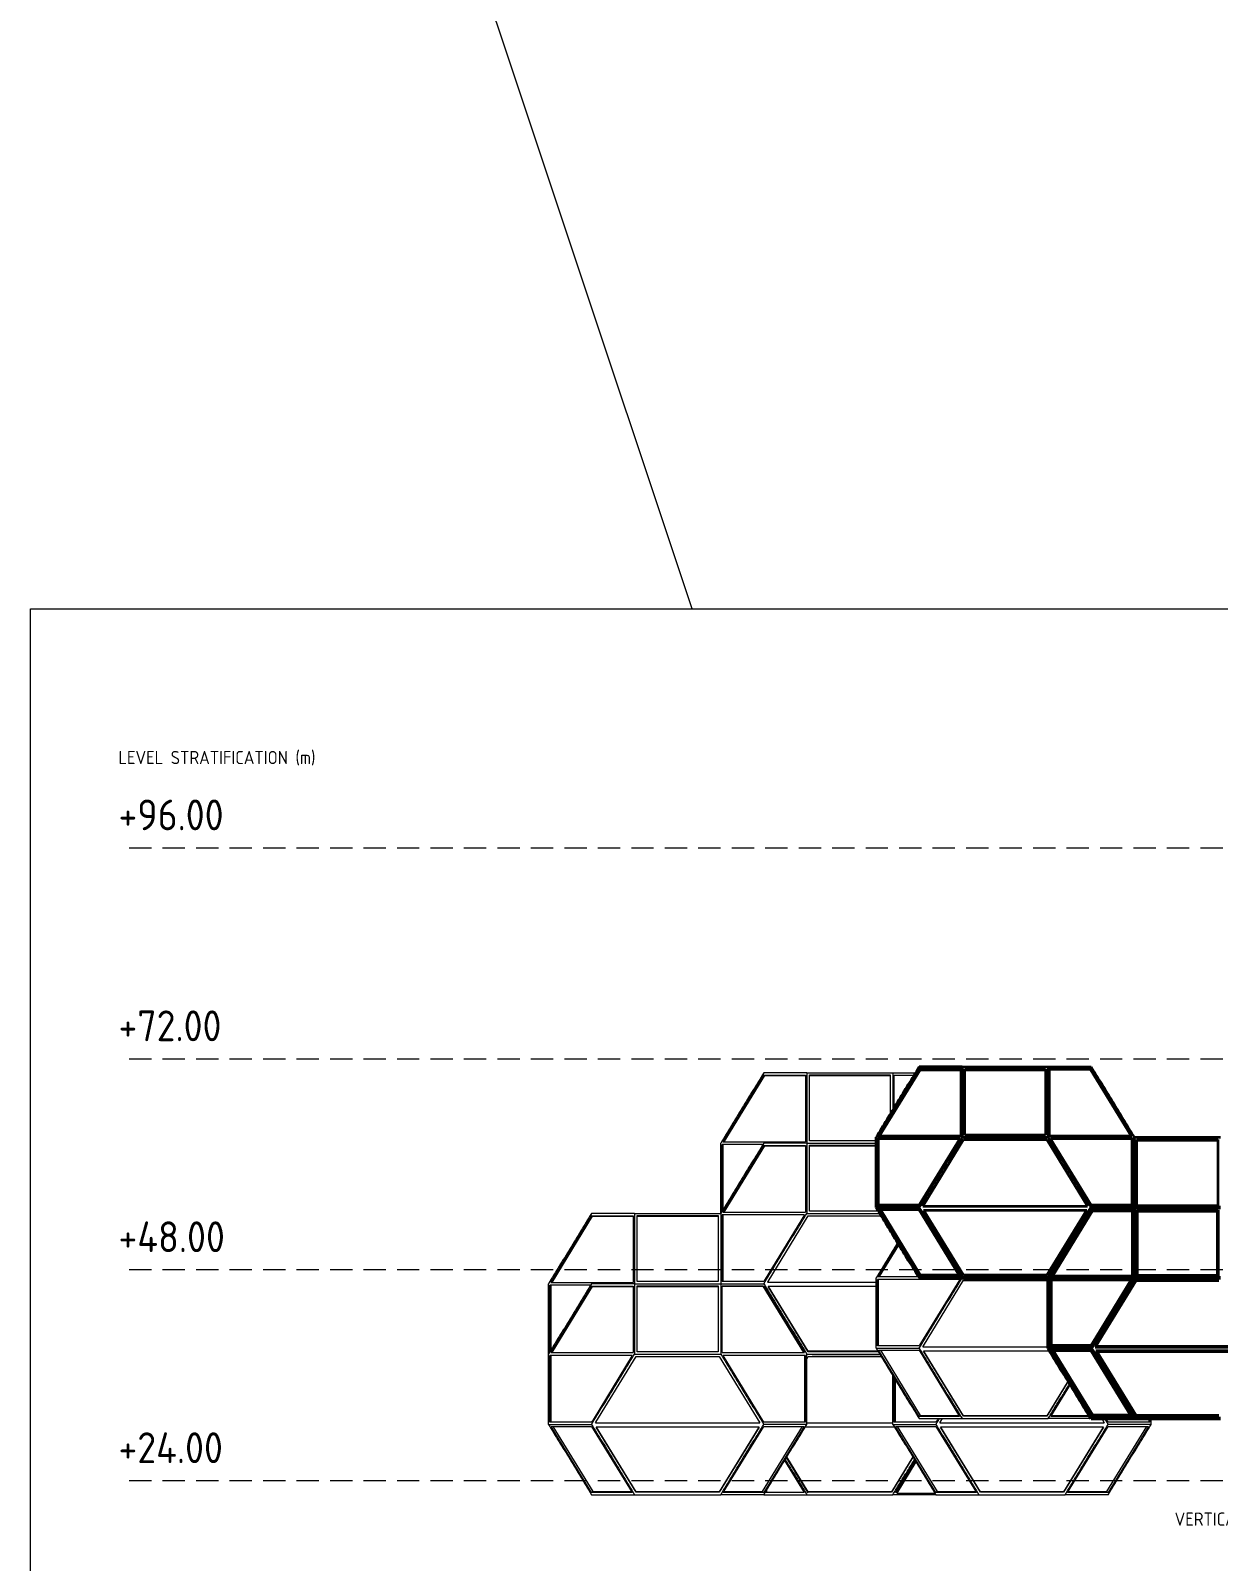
# Model space of a CAD drawing. Header units: millimetres. Extents: x 32551 to 59551, y -21458 to 15116.
# Drawn here: x 46149 to 47501, y 8406 to 10147 of the extents above; entities that cross this region are included whole.
import ezdxf

# ---------------------------------------------------------------- set-up
doc = ezdxf.new("R2010")
doc.units = ezdxf.units.MM
doc.linetypes.add('DASHEDX2', pattern=[38.1, 25.4, -12.7])
for name, color, linetype, lineweight, true_color in [('1ST', 141, 'Continuous', 50, 0x7debff), ('2ND', 120, 'Continuous', 35, 0x39ffb0), ('3RD', 141, 'Continuous', 25, 0x7debff), ('4TH DETAILS', 120, 'Continuous', 15, 0x39ffb0), ('TEXTS', 7, 'Continuous', 25, 0xe0f9ff)]:
    doc.layers.add(name, color=color, linetype=linetype, lineweight=lineweight, true_color=true_color)
doc.styles.get("Standard").update_dxf_attribs({"font": 'arial.ttf'})

msp = doc.modelspace()

# ---------------------------------------------------------------- linework, layer by layer
at = {"layer": '1ST', "linetype": 'Continuous', "extrusion": (0, 1, -2e-16)}
for p, q in [((47310.532, 8731.073), (47356.263, 8805.753)), ((47311.395, 8729.982), (47357.488, 8805.253)), ((47357.488, 8805.253), (47356.263, 8805.753)), ((47356.263, 8805.753), (47403.624, 8805.753)), ((47357.488, 8805.253), (47403.624, 8805.253)), ((47403.624, 8805.753), (47403.624, 8729.982)), ((47408.164, 8806.036), (47500.322, 8806.036)), ((47408.164, 8730.79), (47408.164, 8806.036)), ((47500.322, 8804.865), (47408.164, 8804.865)), ((47500.322, 8806.036), (47500.322, 8730.79)), ((47308.903, 8726.639), (47310.128, 8726.139)), ((47308.903, 8651.073), (47308.903, 8726.639)), ((47402.538, 8726.639), (47308.903, 8726.639)), ((47309.864, 8729.982), (47403.624, 8729.982)), ((47310.128, 8651.073), (47310.128, 8726.139)), ((47402.538, 8726.639), (47357.893, 8653.734)), ((47361.151, 8651.073), (47406.882, 8725.753)), ((47406.882, 8725.753), (47501.604, 8725.753)), ((47500.322, 8730.79), (47408.164, 8730.79)), ((47356.263, 8651.073), (47308.903, 8651.073)), ((47356.219, 8570.863), (47310.14, 8646.109)), ((47310.14, 8646.109), (47356.219, 8646.109)), ((47312.291, 8646.109), (47357.653, 8572.034)), ((47356.219, 8646.109), (47356.263, 8646.036)), ((47357.893, 8653.734), (47356.263, 8651.073)), ((47356.263, 8646.036), (47402.298, 8570.863)), ((47360.608, 8650.187), (47361.151, 8651.073)), ((47360.608, 8650.187), (47547.878, 8650.187)), ((47406.882, 8571.073), (47361.462, 8645.244)), ((47547.024, 8645.244), (47361.462, 8645.244)), ((47406.882, 8571.573), (47361.768, 8645.244)), ((47402.298, 8570.863), (47356.263, 8570.863)), ((47357.653, 8572.034), (47401.581, 8572.034)), ((47501.604, 8571.573), (47406.882, 8571.573)), ((47501.604, 8571.073), (47406.882, 8571.073))]:
    msp.add_line(p, q, dxfattribs=at)
at = {"layer": '1ST', "linetype": 'Continuous'}
for points in [[(47356.263, 8808.413), (47307.274, 8728.413)], [(47405.253, 8808.413), (47356.263, 8808.413)], [(47405.253, 8808.413), (47405.253, 8728.413)], [(47405.253, 8808.413), (47503.233, 8808.413)], [(47160.304, 8728.413), (47209.294, 8728.413)], [(47209.294, 8728.413), (47307.274, 8728.413)], [(47307.274, 8648.413), (47307.274, 8728.413)], [(47356.263, 8648.413), (47405.253, 8728.413)], [(47405.253, 8728.413), (47503.233, 8728.413)], [(47307.274, 8648.413), (47356.263, 8568.413)], [(47307.274, 8648.413), (47356.263, 8648.413)], [(47356.263, 8648.413), (47405.253, 8568.413)], [(47356.263, 8568.413), (47405.253, 8568.413)], [(47405.253, 8568.413), (47503.233, 8568.413)]]:
    msp.add_open_spline(points, degree=1, dxfattribs=at)
at = {"layer": '2ND', "linetype": 'Continuous', "extrusion": (0, 1, -2e-16)}
for p, q in [((47114.573, 8891.073), (47160.304, 8965.753)), ((47115.435, 8889.982), (47161.529, 8965.253)), ((47160.304, 8965.753), (47207.665, 8965.753)), ((47161.529, 8965.253), (47207.665, 8965.253)), ((47207.665, 8965.753), (47207.665, 8889.982)), ((47212.205, 8966.036), (47304.363, 8966.036)), ((47212.205, 8890.79), (47212.205, 8966.036)), ((47304.363, 8964.865), (47212.205, 8964.865)), ((47304.363, 8966.036), (47304.363, 8890.79)), ((47308.903, 8890.055), (47308.903, 8965.753)), ((47308.903, 8965.753), (47356.263, 8965.753)), ((47355.529, 8965.453), (47308.903, 8965.453)), ((47355.529, 8965.453), (47356.263, 8965.753)), ((47401.7, 8890.055), (47355.529, 8965.453)), ((47356.263, 8965.753), (47402.619, 8890.055)), ((47112.944, 8811.073), (47112.944, 8886.639)), ((47206.579, 8886.639), (47112.944, 8886.639)), ((47113.904, 8889.982), (47207.665, 8889.982)), ((47114.168, 8811.073), (47114.168, 8886.139)), ((47206.579, 8886.639), (47161.933, 8813.734)), ((47165.192, 8811.073), (47210.923, 8885.753)), ((47210.923, 8885.753), (47305.645, 8885.753)), ((47304.363, 8890.79), (47212.205, 8890.79)), ((47305.645, 8885.753), (47351.919, 8810.187)), ((47308.903, 8890.055), (47402.619, 8890.055)), ((47356.263, 8811.073), (47309.989, 8886.639)), ((47403.624, 8886.639), (47309.989, 8886.639)), ((47402.889, 8886.339), (47403.624, 8886.639)), ((47402.889, 8811.073), (47402.889, 8886.339)), ((47403.624, 8886.639), (47403.624, 8811.073)), ((47408.164, 8886.036), (47500.322, 8886.036)), ((47408.164, 8810.79), (47408.164, 8886.036)), ((47500.322, 8884.865), (47408.164, 8884.865)), ((47500.322, 8886.036), (47500.322, 8810.79)), ((47161.933, 8813.734), (47160.304, 8811.073)), ((47160.304, 8811.073), (47112.944, 8811.073)), ((47160.26, 8730.863), (47114.181, 8806.109)), ((47114.181, 8806.109), (47160.26, 8806.109)), ((47116.332, 8806.109), (47161.694, 8732.034)), ((47160.26, 8806.109), (47160.304, 8806.036)), ((47160.304, 8806.036), (47206.339, 8730.863)), ((47164.649, 8810.187), (47165.192, 8811.073)), ((47164.649, 8810.187), (47351.919, 8810.187)), ((47210.923, 8731.073), (47165.503, 8805.244)), ((47351.065, 8805.244), (47165.503, 8805.244)), ((47210.923, 8731.573), (47165.809, 8805.244)), ((47351.065, 8805.244), (47305.645, 8731.073)), ((47350.758, 8805.244), (47305.645, 8731.573)), ((47403.624, 8811.073), (47356.263, 8811.073)), ((47206.339, 8730.863), (47160.304, 8730.863)), ((47161.694, 8732.034), (47205.621, 8732.034)), ((47305.645, 8731.573), (47210.923, 8731.573)), ((47305.645, 8731.073), (47210.923, 8731.073)), ((47305.645, 8731.073), (47305.645, 8731.573))]:
    msp.add_line(p, q, dxfattribs=at)
at = {"layer": '2ND', "linetype": 'Continuous'}
for points in [[(47160.304, 8968.413), (47111.314, 8888.413)], [(47209.294, 8968.413), (47160.304, 8968.413)], [(47209.294, 8968.413), (47209.294, 8888.413)], [(47209.294, 8968.413), (47307.274, 8968.413)], [(47307.274, 8968.413), (47307.274, 8888.413)], [(47307.274, 8968.413), (47356.263, 8968.413)], [(47356.263, 8968.413), (47405.253, 8888.413)], [(47111.314, 8808.413), (47111.314, 8888.413)], [(47160.304, 8808.413), (47209.294, 8888.413)], [(47209.294, 8888.413), (47307.274, 8888.413)], [(47307.274, 8888.413), (47356.263, 8808.413)], [(47405.253, 8888.413), (47503.233, 8888.413)], [(47405.253, 8888.413), (47405.253, 8808.413)], [(47111.314, 8808.413), (47160.304, 8808.413)], [(47111.314, 8808.413), (47160.304, 8728.413)], [(47160.304, 8808.413), (47209.294, 8728.413)], [(47307.274, 8728.413), (47356.263, 8808.413)], [(47160.304, 8728.413), (47209.294, 8728.413)], [(47209.294, 8728.413), (47307.274, 8728.413)]]:
    msp.add_open_spline(points, degree=1, dxfattribs=at)
at = {"layer": '3RD', "linetype": 'Continuous', "ltscale": 10, "extrusion": (0, 1, -2e-16)}
for p, q in [((47161.529, 8965.253), (47160.304, 8965.753)), ((47112.944, 8886.639), (47114.168, 8886.139)), ((47113.904, 8889.982), (47114.573, 8891.073)), ((47500.322, 8810.79), (47408.164, 8810.79)), ((47161.694, 8732.034), (47160.26, 8730.863)), ((47160.304, 8730.863), (47160.26, 8730.863)), ((47210.923, 8731.073), (47210.923, 8731.573)), ((47210.923, 8725.753), (47305.645, 8725.753)), ((47305.645, 8725.753), (47307.274, 8723.092)), ((47309.864, 8729.982), (47310.532, 8731.073)), ((47357.653, 8572.034), (47356.219, 8570.863)), ((47356.263, 8570.863), (47356.219, 8570.863)), ((47406.882, 8571.073), (47406.882, 8571.573))]:
    msp.add_line(p, q, dxfattribs=at)
at = {"layer": '4TH DETAILS', "linetype": 'DASHEDX2'}
for p, q in [((50249.126, 9217.473), (46249.126, 9217.473)), ((50249.126, 8977.473), (46249.126, 8977.473)), ((50249.126, 8737.473), (46249.126, 8737.473)), ((50249.126, 8497.473), (46249.126, 8497.473))]:
    msp.add_line(p, q, dxfattribs=at)
at = {"layer": '4TH DETAILS', "color": 128, "linetype": 'Continuous', "true_color": 0x00613a, "extrusion": (0, 1, -2e-16)}
for p, q in [((46937.796, 8884.471), (46983.528, 8959.15)), ((46938.659, 8883.379), (46984.752, 8958.65)), ((46984.752, 8958.65), (46983.528, 8959.15)), ((46983.528, 8959.15), (47030.888, 8959.15)), ((46984.752, 8958.65), (47030.888, 8958.65)), ((47030.888, 8959.15), (47030.888, 8883.379)), ((47035.428, 8959.434), (47127.586, 8959.434)), ((47035.428, 8884.187), (47035.428, 8959.434)), ((47127.586, 8958.263), (47035.428, 8958.263)), ((47127.586, 8959.434), (47127.586, 8914.984)), ((47132.126, 8922.398), (47132.126, 8959.15)), ((47132.126, 8959.15), (47154.632, 8959.15)), ((47154.448, 8958.85), (47132.126, 8958.85)), ((46937.128, 8883.379), (46937.796, 8884.471)), ((46937.128, 8883.379), (47030.888, 8883.379)), ((47111.314, 8884.187), (47035.428, 8884.187)), ((46936.167, 8880.037), (46937.392, 8879.537)), ((46936.167, 8804.471), (46936.167, 8880.037)), ((46982.442, 8880.037), (46936.167, 8880.037)), ((46937.392, 8806.471), (46937.392, 8879.537)), ((46741.837, 8724.471), (46787.568, 8799.15)), ((46742.699, 8723.379), (46788.793, 8798.65)), ((46788.793, 8798.65), (46787.568, 8799.15)), ((46787.568, 8799.15), (46834.929, 8799.15)), ((46788.793, 8798.65), (46834.929, 8798.65)), ((46834.929, 8799.15), (46834.929, 8723.379)), ((46839.469, 8799.434), (46931.627, 8799.434)), ((46839.469, 8724.187), (46839.469, 8799.434)), ((46931.627, 8798.263), (46839.469, 8798.263)), ((46931.627, 8799.434), (46931.627, 8724.187)), ((46740.208, 8720.037), (46741.432, 8719.537)), ((46740.208, 8644.471), (46740.208, 8720.037)), ((46786.482, 8720.037), (46740.208, 8720.037)), ((46741.169, 8723.379), (46741.837, 8724.471)), ((46741.169, 8723.379), (46834.929, 8723.379)), ((46741.432, 8646.471), (46741.432, 8719.537)), ((47132.126, 8564.471), (47132.126, 8614.428)), ((47133.351, 8564.471), (47133.351, 8612.428)), ((47132.438, 8558.642), (47030.577, 8558.642)), ((47032.517, 8563.584), (47130.497, 8563.584)), ((47179.487, 8564.471), (47132.126, 8564.471)), ((47179.442, 8484.26), (47133.363, 8559.507)), ((47133.363, 8559.507), (47179.442, 8559.507)), ((47135.515, 8559.507), (47180.877, 8485.431)), ((47179.442, 8559.507), (47179.487, 8559.434)), ((47181.116, 8567.131), (47179.487, 8564.471)), ((47179.487, 8559.434), (47225.521, 8484.26)), ((47181.901, 8568.413), (47181.116, 8567.131)), ((47183.831, 8563.584), (47184.374, 8564.471)), ((47183.831, 8563.584), (47371.102, 8563.584)), ((47184.374, 8564.471), (47186.788, 8568.413)), ((47230.106, 8484.471), (47184.686, 8558.642)), ((47370.247, 8558.642), (47184.686, 8558.642)), ((47230.106, 8484.971), (47184.992, 8558.642)), ((47370.247, 8558.642), (47324.827, 8484.471)), ((47369.941, 8558.642), (47324.827, 8484.971)), ((47329.367, 8484.187), (47375.446, 8559.434)), ((47368.144, 8568.413), (47371.102, 8563.584)), ((47375.446, 8564.471), (47373.032, 8568.413)), ((47374.012, 8485.358), (47419.373, 8559.434)), ((47422.807, 8564.471), (47375.446, 8564.471)), ((47375.446, 8559.434), (47421.525, 8559.434)), ((47421.525, 8559.434), (47375.446, 8484.187)), ((47422.072, 8564.471), (47422.072, 8568.413)), ((47422.807, 8568.413), (47422.807, 8564.471)), ((47180.877, 8485.431), (47179.442, 8484.26)), ((47225.521, 8484.26), (47179.442, 8484.26)), ((47180.877, 8485.431), (47224.804, 8485.431)), ((47230.106, 8484.471), (47230.106, 8484.971)), ((47324.827, 8484.971), (47230.106, 8484.971)), ((47324.827, 8484.471), (47230.106, 8484.471)), ((47324.827, 8484.471), (47324.827, 8484.971)), ((47375.446, 8484.187), (47329.367, 8484.187)), ((47330.084, 8485.358), (47374.012, 8485.358)), ((47374.012, 8485.358), (47375.446, 8484.187))]:
    msp.add_line(p, q, dxfattribs=at)
at = {"layer": '4TH DETAILS', "linetype": 'Continuous', "extrusion": (0, 1, -2e-16)}
for p, q in [((46937.796, 8804.471), (46983.528, 8879.15)), ((46938.659, 8803.379), (46984.752, 8878.65)), ((46984.752, 8878.65), (46983.528, 8879.15)), ((46983.528, 8879.15), (47030.888, 8879.15)), ((46984.752, 8878.65), (47030.888, 8878.65)), ((47030.888, 8879.15), (47030.888, 8803.379)), ((47035.428, 8879.434), (47111.314, 8879.434)), ((47035.428, 8804.187), (47035.428, 8879.434)), ((47111.314, 8878.263), (47035.428, 8878.263)), ((46936.167, 8800.037), (46937.392, 8799.537)), ((46936.167, 8724.471), (46936.167, 8800.037)), ((47029.802, 8800.037), (46936.167, 8800.037)), ((46937.128, 8803.379), (46937.796, 8804.471)), ((46937.128, 8803.379), (47030.888, 8803.379)), ((46937.392, 8724.471), (46937.392, 8799.537)), ((47029.802, 8800.037), (46985.157, 8727.131)), ((46988.415, 8724.471), (47034.147, 8799.15)), ((47034.147, 8799.15), (47116.987, 8799.15)), ((47113.902, 8804.187), (47035.428, 8804.187)), ((47114.573, 8731.073), (47136.624, 8767.083)), ((47115.435, 8729.982), (47137.389, 8765.833)), ((46985.157, 8727.131), (46983.528, 8724.471)), ((47112.944, 8726.639), (47114.168, 8726.139)), ((47112.944, 8651.073), (47112.944, 8726.639)), ((47206.579, 8726.639), (47112.944, 8726.639)), ((47113.904, 8729.982), (47114.573, 8731.073)), ((47113.904, 8729.982), (47159.343, 8729.982)), ((47114.168, 8651.073), (47114.168, 8726.139)), ((47206.579, 8726.639), (47161.933, 8653.734)), ((47165.192, 8651.073), (47210.923, 8725.753)), ((46741.837, 8644.471), (46787.568, 8719.15)), ((46742.699, 8643.379), (46788.793, 8718.65)), ((46788.793, 8718.65), (46787.568, 8719.15)), ((46787.568, 8719.15), (46834.929, 8719.15)), ((46788.793, 8718.65), (46834.929, 8718.65)), ((46834.929, 8719.15), (46834.929, 8643.379)), ((46931.627, 8724.187), (46839.469, 8724.187)), ((46839.469, 8719.434), (46931.627, 8719.434)), ((46839.469, 8644.187), (46839.469, 8719.434)), ((46931.627, 8718.263), (46839.469, 8718.263)), ((46931.627, 8719.434), (46931.627, 8644.187)), ((46983.528, 8724.471), (46936.167, 8724.471)), ((46936.167, 8643.452), (46936.167, 8719.15)), ((46936.167, 8719.15), (46983.528, 8719.15)), ((46982.793, 8718.85), (46936.167, 8718.85)), ((46982.793, 8718.85), (46983.528, 8719.15)), ((47028.964, 8643.452), (46982.793, 8718.85)), ((46983.528, 8719.15), (47029.883, 8643.452)), ((46987.872, 8723.584), (46988.415, 8724.471)), ((46987.872, 8723.584), (47111.314, 8723.584)), ((47034.147, 8644.471), (46988.726, 8718.642)), ((47111.314, 8718.642), (46988.726, 8718.642)), ((47034.147, 8644.971), (46989.033, 8718.642)), ((46740.208, 8640.037), (46741.432, 8639.537)), ((46740.208, 8564.471), (46740.208, 8640.037)), ((46833.843, 8640.037), (46740.208, 8640.037)), ((46741.169, 8643.379), (46741.837, 8644.471)), ((46741.169, 8643.379), (46834.929, 8643.379)), ((46741.432, 8564.471), (46741.432, 8639.537)), ((46833.843, 8640.037), (46789.198, 8567.131)), ((46792.456, 8564.471), (46838.187, 8639.15)), ((46838.187, 8639.15), (46932.909, 8639.15)), ((46931.627, 8644.187), (46839.469, 8644.187)), ((46932.909, 8639.15), (46979.183, 8563.584)), ((46936.167, 8643.452), (47029.883, 8643.452)), ((46983.528, 8564.471), (46937.253, 8640.037)), ((47030.888, 8640.037), (46937.253, 8640.037)), ((47030.153, 8639.737), (47030.888, 8640.037)), ((47030.153, 8564.471), (47030.153, 8639.737)), ((47030.888, 8640.037), (47030.888, 8564.471)), ((47032.517, 8636.49), (47034.147, 8639.15)), ((47113.422, 8644.971), (47034.147, 8644.971)), ((47034.147, 8644.471), (47034.147, 8644.971)), ((47113.729, 8644.471), (47034.147, 8644.471)), ((47034.147, 8639.15), (47116.987, 8639.15)), ((47038.527, 8641.238), (47038.527, 8641.608)), ((47038.527, 8641.295), (47115.673, 8641.295)), ((47115.708, 8641.238), (47038.527, 8641.238)), ((47160.304, 8651.073), (47112.944, 8651.073)), ((47160.26, 8570.863), (47114.181, 8646.109)), ((47114.181, 8646.109), (47160.26, 8646.109)), ((47116.332, 8646.109), (47161.694, 8572.034)), ((47160.26, 8646.109), (47160.304, 8646.036)), ((47161.933, 8653.734), (47160.304, 8651.073)), ((47160.304, 8646.036), (47206.339, 8570.863)), ((47164.649, 8650.187), (47165.192, 8651.073)), ((47164.649, 8650.187), (47307.274, 8650.187)), ((47210.923, 8571.073), (47165.503, 8645.244)), ((47309.214, 8645.244), (47165.503, 8645.244)), ((47210.923, 8571.573), (47165.809, 8645.244)), ((47329.986, 8611.323), (47305.645, 8571.573)), ((47330.139, 8611.073), (47305.645, 8571.073)), ((47310.185, 8570.79), (47332.496, 8607.225)), ((47161.694, 8572.034), (47160.26, 8570.863)), ((47206.339, 8570.863), (47160.26, 8570.863)), ((47161.694, 8572.034), (47205.621, 8572.034)), ((47210.923, 8571.073), (47210.923, 8571.573)), ((47305.645, 8571.573), (47210.923, 8571.573)), ((47305.645, 8571.073), (47210.923, 8571.073)), ((47305.645, 8571.073), (47305.645, 8571.573)), ((47354.808, 8570.79), (47310.185, 8570.79)), ((47310.902, 8571.961), (47354.091, 8571.961)), ((46787.568, 8564.471), (46740.208, 8564.471)), ((46787.524, 8484.26), (46741.445, 8559.507)), ((46741.445, 8559.507), (46787.524, 8559.507)), ((46743.596, 8559.507), (46788.958, 8485.431)), ((46787.524, 8559.507), (46787.568, 8559.434)), ((46789.198, 8567.131), (46787.568, 8564.471)), ((46787.568, 8559.434), (46833.603, 8484.26)), ((46791.913, 8563.584), (46792.456, 8564.471)), ((46791.913, 8563.584), (46979.183, 8563.584)), ((46838.187, 8484.471), (46792.767, 8558.642)), ((46978.329, 8558.642), (46792.767, 8558.642)), ((46838.187, 8484.971), (46793.073, 8558.642)), ((46978.023, 8558.642), (46932.909, 8484.971)), ((46978.329, 8558.642), (46932.909, 8484.471)), ((46937.449, 8484.187), (46983.528, 8559.434)), ((46982.093, 8485.358), (47027.455, 8559.434)), ((47030.888, 8564.471), (46983.528, 8564.471)), ((46983.528, 8559.434), (47029.607, 8559.434)), ((47029.607, 8559.434), (46983.528, 8484.187)), ((46788.958, 8485.431), (46787.524, 8484.26)), ((46833.603, 8484.26), (46787.524, 8484.26)), ((46788.958, 8485.431), (46832.886, 8485.431)), ((46932.909, 8484.971), (46838.187, 8484.971)), ((46838.187, 8484.471), (46838.187, 8484.971)), ((46932.909, 8484.471), (46838.187, 8484.471)), ((46932.909, 8484.471), (46932.909, 8484.971)), ((46983.528, 8484.187), (46937.449, 8484.187)), ((46938.166, 8485.358), (46982.093, 8485.358)), ((46982.093, 8485.358), (46983.528, 8484.187))]:
    msp.add_line(p, q, dxfattribs=at)
at = {"layer": '4TH DETAILS', "color": 118, "linetype": 'Continuous', "true_color": 0x004228, "extrusion": (0, 1, -2e-16)}
for p, q in [((47007.295, 8520.622), (47029.562, 8484.26)), ((47034.095, 8483.71), (47009.393, 8524.049)), ((47009.446, 8524.135), (47034.166, 8483.768)), ((47034.147, 8484.471), (47009.652, 8524.471)), ((47034.147, 8484.971), (47009.805, 8524.721)), ((47153.21, 8524.721), (47128.868, 8484.971)), ((47153.363, 8524.471), (47128.868, 8484.471)), ((47133.408, 8484.187), (47155.72, 8520.622)), ((47135.002, 8483.695), (47156.667, 8519.075)), ((47156.72, 8518.988), (47135.072, 8483.638)), ((47029.562, 8484.26), (46985.028, 8484.26)), ((46986.354, 8486.425), (46987.042, 8485.301)), ((47033.904, 8483.71), (47034.095, 8483.71)), ((47034.095, 8483.71), (47034.166, 8483.768)), ((47128.868, 8484.971), (47034.147, 8484.971)), ((47034.147, 8484.471), (47034.147, 8484.971)), ((47128.868, 8484.471), (47034.147, 8484.471)), ((47128.868, 8484.471), (47128.868, 8484.971)), ((47135.303, 8484.187), (47133.408, 8484.187)), ((47134.878, 8486.587), (47136.772, 8486.587)), ((47135.072, 8483.638), (47135.002, 8483.695)), ((47135.072, 8483.638), (47178.368, 8483.638))]:
    msp.add_line(p, q, dxfattribs=at)
at = {"layer": '4TH DETAILS'}
msp.add_lwpolyline([(46901.917, 9489.575), (46605.099, 10380.028), (46605.099, 10856.935), (46415.614, 12372.814)], dxfattribs=at)
msp.add_lwpolyline([(46149.126, 9489.575), (50349.126, 9489.575), (50349.126, 7339.575), (46149.126, 7339.575)], close=True, dxfattribs=at)
at = {"layer": '4TH DETAILS', "color": 128, "linetype": 'Continuous', "true_color": 0x00613a}
for points in [[(46983.528, 8961.811), (46934.538, 8881.811)], [(47032.517, 8961.811), (46983.528, 8961.811)], [(47032.517, 8961.811), (47130.497, 8961.811)], [(47032.517, 8961.811), (47032.517, 8881.811)], [(47130.497, 8961.811), (47156.261, 8961.811)], [(47130.497, 8961.811), (47130.497, 8919.738)], [(46934.538, 8801.811), (46934.538, 8881.811)], [(46787.568, 8801.811), (46738.579, 8721.811)], [(46836.558, 8801.811), (46787.568, 8801.811)], [(46836.558, 8801.811), (46934.538, 8801.811)], [(46836.558, 8801.811), (46836.558, 8721.811)], [(46738.579, 8641.811), (46738.579, 8721.811)], [(47130.497, 8561.811), (47130.497, 8617.088)], [(47130.497, 8561.811), (47179.487, 8561.811)], [(47130.497, 8561.811), (47179.487, 8481.811)], [(47179.487, 8561.811), (47183.53, 8568.413)], [(47179.487, 8561.811), (47228.477, 8481.811)], [(47326.456, 8481.811), (47375.446, 8561.811)], [(47371.403, 8568.413), (47375.446, 8561.811)], [(47375.446, 8481.811), (47424.436, 8561.811)], [(47424.436, 8561.811), (47375.446, 8561.811)], [(47424.436, 8561.811), (47424.436, 8568.413)], [(47179.487, 8481.811), (47228.477, 8481.811)], [(47228.477, 8481.811), (47326.456, 8481.811)], [(47375.446, 8481.811), (47326.456, 8481.811)]]:
    msp.add_open_spline(points, degree=1, dxfattribs=at)
at = {"layer": '4TH DETAILS', "linetype": 'Continuous', "ltscale": 0.5}
for points in [[(46983.528, 8881.811), (46934.538, 8801.811)], [(47032.517, 8881.811), (46983.528, 8881.811)], [(47032.517, 8881.811), (47111.314, 8881.811)], [(47032.517, 8881.811), (47032.517, 8801.811)], [(46934.538, 8801.811), (46934.538, 8721.811)], [(46983.528, 8721.811), (47032.517, 8801.811)], [(47032.517, 8801.811), (47115.358, 8801.811)], [(47135.809, 8768.413), (47111.314, 8728.413)], [(47111.314, 8648.413), (47111.314, 8728.413)], [(47160.304, 8648.413), (47209.294, 8728.413)], [(46787.568, 8721.811), (46738.579, 8641.811)], [(46836.558, 8721.811), (46787.568, 8721.811)], [(46836.558, 8721.811), (46934.538, 8721.811)], [(46836.558, 8721.811), (46836.558, 8641.811)], [(46934.538, 8721.811), (46983.528, 8721.811)], [(46934.538, 8721.811), (46934.538, 8641.811)], [(46983.528, 8721.811), (47032.517, 8641.811)], [(46738.579, 8561.811), (46738.579, 8641.811)], [(46787.568, 8561.811), (46836.558, 8641.811)], [(46836.558, 8641.811), (46934.538, 8641.811)], [(46934.538, 8641.811), (46983.528, 8561.811)], [(47032.517, 8641.811), (47115.358, 8641.811)], [(47032.517, 8561.811), (47032.517, 8641.811)], [(47111.314, 8648.413), (47160.304, 8568.413)], [(47111.314, 8648.413), (47160.304, 8648.413)], [(47160.304, 8648.413), (47209.294, 8568.413)], [(47307.274, 8568.413), (47331.769, 8608.413)], [(46738.579, 8561.811), (46787.568, 8561.811)], [(46738.579, 8561.811), (46787.568, 8481.811)], [(46787.568, 8561.811), (46836.558, 8481.811)], [(46934.538, 8481.811), (46983.528, 8561.811)], [(46983.528, 8481.811), (47032.517, 8561.811)], [(47032.517, 8561.811), (46983.528, 8561.811)], [(47160.304, 8568.413), (47209.294, 8568.413)], [(47209.294, 8568.413), (47307.274, 8568.413)], [(47356.263, 8568.413), (47307.274, 8568.413)], [(46787.568, 8481.811), (46836.558, 8481.811)], [(46836.558, 8481.811), (46934.538, 8481.811)], [(46983.528, 8481.811), (46934.538, 8481.811)]]:
    msp.add_open_spline(points, degree=1, dxfattribs=at)
at = {"layer": '4TH DETAILS', "color": 118, "linetype": 'Continuous', "true_color": 0x004228}
for points in [[(47008.022, 8521.811), (47032.517, 8481.811)], [(47130.497, 8481.811), (47154.992, 8521.811)], [(46983.528, 8481.811), (47032.517, 8481.811)], [(47032.517, 8481.811), (47130.497, 8481.811)], [(47179.487, 8481.811), (47130.497, 8481.811)]]:
    msp.add_open_spline(points, degree=1, dxfattribs=at)

# ---------------------------------------------------------------- texts
at = {"layer": 'TEXTS'}
for s, insert, char_height, width, attachment_point in [('{\\fISOCP_IV50|b1|i0|c0|p2;LEVEL STRATIFICATION (m)}', (46249.126, 9327.974), 15, 415.87605, 1), ('\\pxql;{\\fISOCP_IV50|b0|i0|c0|p2;+96.00}', (46249.126, 9272.717), 35, 1251.3724, 1), ('\\pxql;{\\fISOCP_IV50|b0|i0|c0|p2;+72.00}', (46249.126, 9032.717), 35, 1251.3724, 1), ('\\pxql;{\\fISOCP_IV50|b0|i0|c0|p2;+48.00}', (46249.126, 8792.717), 35, 1251.3724, 1), ('\\pxql;{\\fISOCP_IV50|b0|i0|c0|p2;+24.00}', (46249.126, 8552.717), 35, 1251.3724, 1), ('\\pxqr;{\\fISOCP_IV50|b1|i0|c0|p2;VERTICAL STAIR/ELEVATOR SHAFTS & UTILITY CONDUITS}', (47778.891, 8461.489), 15, 372.2675, 3)]:
    msp.add_mtext(s, dxfattribs=dict(at, insert=insert, char_height=char_height, width=width, attachment_point=attachment_point))

doc.saveas('drawing.dxf')
